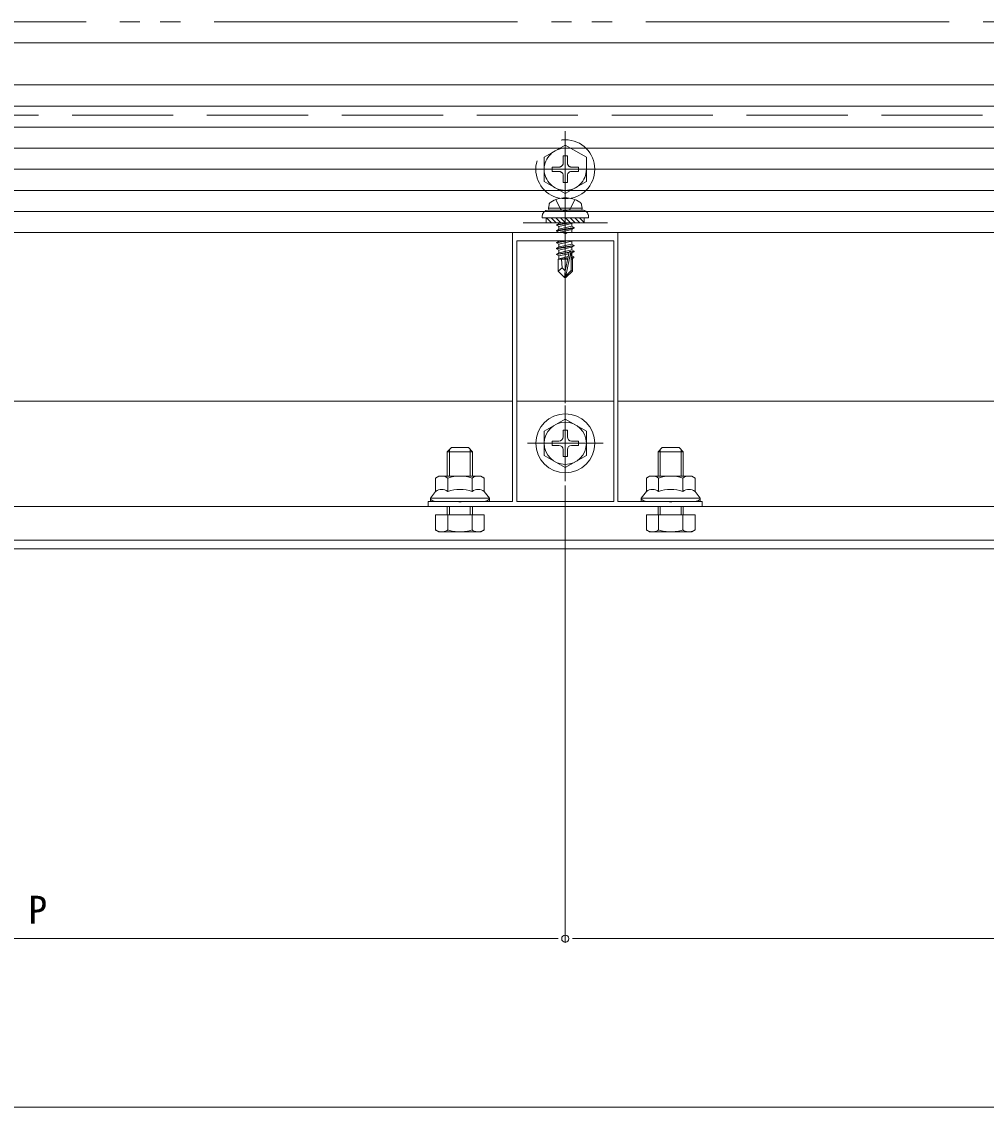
# Model space of a CAD drawing. Units: millimetres, scale not verified. Extents: x -990 to 990, y -1598 to 1604.
# Drawn here: x 121 to 349.9, y 176.5 to 434 of the extents above; entities that cross this region are included whole.
import ezdxf
from ezdxf.enums import TextEntityAlignment as Align

# ---------------------------------------------------------------- set-up
doc = ezdxf.new("R2010")
doc.units = ezdxf.units.MM
doc.header["$LTSCALE"] = 8
for name, pattern in [('CHAIN2', [12, 9, -1, 1, -1]), ('DASHED3', [4, 3, -1]), ('DOUBLE_CHAIN2', [12.8, 9, -1, 0.6, -0.6, 0.6, -1])]:
    doc.linetypes.add(name, pattern=pattern)
for name, color, linetype, lineweight in [('0-2_YKK_ZWAK', 2, 'Continuous', 9), ('0-3_YKK_11', 4, 'Continuous', 9), ('0-4_YKK_12', 7, 'Continuous', 9), ('0-5_YKK_13', 6, 'Continuous', 9)]:
    doc.layers.add(name, color=color, linetype=linetype, lineweight=lineweight)
doc.styles.add('ＭＳ ゴシック', font='')
doc.styles.get('ＭＳ ゴシック').set_extended_font_data('MS Gothic')

msp = doc.modelspace()

# ---------------------------------------------------------------- linework, layer by layer
at = {"layer": '0-2_YKK_ZWAK'}
for p, q in [((461.5, 429.024), (-461.5, 429.024)), ((427.5, 419.024), (-427.5, 419.024)), ((413, 389.024), (-413, 389.024)), ((237.5, 344.024), (12.5, 344.024)), ((261.5, 344.024), (238.5, 344.024)), ((462.5, 344.024), (262.5, 344.024)), ((462.5, 319.024), (-462.5, 319.024)), ((462.5, 311.024), (-462.5, 311.024)), ((462.5, 309.024), (-462.5, 309.024))]:
    msp.add_line(p, q, dxfattribs=at)
at = {"layer": '0-2_YKK_ZWAK', "linetype": 'DASHED3'}
msp.add_line((413, 411.824), (-413, 411.824), dxfattribs=at)
at = {"layer": '0-3_YKK_11'}
for p, q in [((445, 414.024), (-445, 414.024)), ((445, 409.024), (-445, 409.024)), ((445, 404.024), (-445, 404.024)), ((445, 399.024), (-445, 399.024)), ((445, 394.024), (-445, 394.024)), ((445, 389.024), (-445, 389.024)), ((244.5, 387.824), (244.5, 387.524)), ((244.5, 387.524), (255.5, 387.524)), ((250, 339.774), (245, 336.887)), ((250, 339.774), (255, 336.887)), ((245, 336.887), (245, 331.161)), ((249.5, 337.174), (249.5, 335.524)), ((250.5, 337.174), (249.5, 337.174)), ((250.5, 337.174), (250.5, 335.524)), ((255, 331.161), (255, 336.887)), ((222.54, 326.224), (222.54, 332.564)), ((227.46, 326.224), (227.46, 332.564)), ((246.85, 334.524), (248.5, 334.524)), ((246.85, 334.524), (246.85, 333.524)), ((246.85, 333.524), (248.5, 333.524)), ((249.5, 332.524), (249.5, 330.874)), ((250.5, 332.524), (250.5, 330.874)), ((251.5, 334.524), (253.15, 334.524)), ((251.5, 333.524), (253.15, 333.524)), ((253.15, 333.524), (253.15, 334.524)), ((272.54, 326.224), (272.54, 332.564)), ((277.46, 326.224), (277.46, 332.564)), ((228, 332.024), (222, 332.024)), ((250, 328.274), (245, 331.161)), ((249.5, 330.874), (250.5, 330.874)), ((250, 328.274), (255, 331.161)), ((278, 332.024), (272, 332.024)), ((220, 326.224), (219.226, 325.777)), ((219.226, 322.624), (219.226, 325.777)), ((225, 326.224), (220, 326.224)), ((222.113, 322.624), (222.113, 325.777)), ((225, 326.224), (230, 326.224)), ((227.887, 322.624), (227.887, 325.777)), ((230, 326.224), (230.774, 325.777)), ((230.774, 322.624), (230.774, 325.777)), ((270, 326.224), (269.226, 325.777)), ((269.226, 322.624), (269.226, 325.777)), ((275, 326.224), (270, 326.224)), ((272.113, 322.624), (272.113, 325.777)), ((275, 326.224), (280, 326.224)), ((277.887, 322.624), (277.887, 325.777)), ((280, 326.224), (280.774, 325.777)), ((280.774, 322.624), (280.774, 325.777)), ((218, 320.224), (218, 321.024)), ((225, 320.224), (218, 320.224)), ((225, 320.224), (232, 320.224)), ((232, 320.224), (232, 321.024)), ((268, 320.224), (268, 321.024)), ((275, 320.224), (268, 320.224)), ((275, 320.224), (282, 320.224)), ((282, 320.224), (282, 321.024))]:
    msp.add_line(p, q, dxfattribs=at)
at = {"layer": '0-3_YKK_11', "linetype": 'CHAIN2'}
for p, q in [((250, 390.024), (250, 408.024)), ((241, 399.024), (259, 399.024)), ((250, 393.224), (250, 372.324)), ((250, 325.024), (250, 343.024)), ((241, 334.024), (259, 334.024))]:
    msp.add_line(p, q, dxfattribs=at)
at = {"layer": '0-3_YKK_11', "linetype": 'DASHED3'}
for p, q in [((250, 404.774), (245, 401.887)), ((250, 404.774), (255, 401.887)), ((245, 401.887), (245, 396.161)), ((249.5, 402.174), (249.5, 400.524)), ((250.5, 402.174), (249.5, 402.174)), ((250.5, 402.174), (250.5, 400.524)), ((255, 396.161), (255, 401.887)), ((246.85, 399.524), (248.5, 399.524)), ((246.85, 399.524), (246.85, 398.524)), ((251.5, 399.524), (253.15, 399.524)), ((253.15, 398.524), (253.15, 399.524)), ((246.85, 398.524), (248.5, 398.524)), ((249.5, 397.524), (249.5, 395.874)), ((250.5, 397.524), (250.5, 395.874)), ((251.5, 398.524), (253.15, 398.524)), ((250, 393.274), (245, 396.161)), ((249.5, 395.874), (250.5, 395.874)), ((250, 393.274), (255, 396.161)), ((246, 389.824), (246.141, 390.626)), ((254, 389.824), (246, 389.824)), ((246, 389.824), (246.088, 389.324)), ((254, 389.324), (246, 389.324)), ((253.912, 389.324), (246.088, 389.324)), ((254, 389.824), (253.859, 390.626)), ((254, 389.824), (253.912, 389.324)), ((240, 386.324), (260, 386.324)), ((245.5, 387.524), (245.5, 386.324)), ((245.5, 386.421), (245.597, 386.324)), ((245.52, 387.524), (246.72, 386.324)), ((246.642, 387.524), (247.842, 386.324)), ((247.765, 387.524), (248.965, 386.324)), ((251.2, 386.324), (247.9, 385.774)), ((247.9, 385.874), (250.6, 386.324)), ((249.037, 386.324), (248.45, 386.191)), ((248.45, 386.324), (248.45, 386.191)), ((248.887, 387.524), (250.087, 386.324)), ((250.01, 387.524), (251.21, 386.324)), ((251.132, 387.524), (252.332, 386.324)), ((252.255, 387.524), (253.455, 386.324)), ((253.377, 387.524), (254.5, 386.401)), ((255.5, 387.524), (255.5, 387.824)), ((247.9, 385.874), (248.45, 386.191)), ((247.9, 385.874), (247.9, 385.774)), ((247.9, 385.774), (248.45, 385.456)), ((247.9, 384.474), (252.1, 385.174)), ((252.1, 385.074), (247.9, 384.374)), ((247.9, 384.474), (248.45, 384.791)), ((247.9, 384.474), (247.9, 384.374)), ((247.9, 384.374), (248.45, 384.056)), ((251.55, 385.491), (248.45, 384.791)), ((248.45, 385.456), (248.45, 384.791)), ((248.45, 384.056), (248.45, 384.024)), ((250.176, 383.781), (249.945, 383.729)), ((251.55, 386.156), (251.55, 385.491)), ((252.1, 385.174), (251.55, 385.491)), ((251.55, 384.756), (251.55, 384.091)), ((252.1, 385.174), (252.1, 385.074)), ((250.6, 382.024), (247.9, 381.574)), ((247.9, 381.674), (250, 382.024)), ((247.9, 381.674), (248.45, 381.991)), ((247.9, 381.674), (247.9, 381.574)), ((247.9, 381.574), (248.45, 381.256)), ((248.594, 382.024), (248.45, 381.991)), ((248.45, 382.024), (248.45, 381.991)), ((251.55, 381.291), (248.45, 380.591)), ((248.45, 381.256), (248.45, 380.591)), ((251.55, 381.956), (251.55, 381.291)), ((252.1, 380.974), (251.55, 381.291)), ((247.9, 380.274), (252.1, 380.974)), ((252.1, 380.874), (247.9, 380.174)), ((247.9, 380.274), (248.45, 380.591)), ((247.9, 380.274), (247.9, 380.174)), ((247.9, 380.174), (248.45, 379.856)), ((247.9, 378.874), (250.926, 379.378)), ((250.898, 379.273), (247.9, 378.774)), ((247.9, 378.874), (248.45, 379.191)), ((247.9, 378.874), (247.9, 378.774)), ((247.9, 378.774), (248.45, 378.456)), ((251.55, 379.891), (248.45, 379.191)), ((248.45, 379.856), (248.45, 379.191)), ((250.84, 378.996), (248.45, 378.456)), ((250.91, 379.331), (250, 374.945)), ((251.332, 379.446), (250.15, 373.748)), ((251.332, 379.446), (252.1, 379.574)), ((252.1, 379.474), (251.387, 379.355)), ((251.4, 379.276), (251.4, 374.998)), ((251.55, 380.556), (251.55, 379.891)), ((252.1, 379.574), (251.55, 379.891)), ((251.55, 379.156), (251.55, 378.491)), ((252.1, 380.974), (252.1, 380.874)), ((252.1, 379.574), (252.1, 379.474)), ((248.3, 377.724), (248.45, 377.791)), ((248.3, 377.724), (248.3, 374.874)), ((250.576, 377.724), (248.3, 377.724)), ((248.45, 378.456), (248.45, 377.791)), ((250.695, 378.298), (248.45, 377.791)), ((250.635, 378.007), (248.917, 377.724)), ((250.58, 377.74), (250.496, 377.724)), ((251.55, 378.491), (251.397, 378.457)), ((252, 378.232), (251.4, 378.133)), ((252, 378.016), (251.4, 377.9)), ((251.7, 377.724), (251.4, 377.724)), ((252, 378.232), (251.55, 378.491)), ((252, 378.016), (251.7, 377.843)), ((251.7, 377.843), (251.7, 374.874)), ((252, 378.232), (252, 378.016)), ((249.257, 375.677), (248.3, 374.874)), ((249.85, 373.324), (248.3, 374.874)), ((250, 374.945), (249.85, 373.324)), ((250, 374.945), (250, 373.324)), ((251.4, 374.998), (250.15, 373.748)), ((250.15, 373.324), (251.7, 374.874)), ((250.15, 373.748), (250.15, 373.324)), ((251.4, 374.998), (251.7, 374.874)), ((249.85, 373.324), (250.15, 373.324)), ((219.226, 317.024), (219.226, 313.47)), ((222, 317.024), (222, 319.024)), ((222.113, 317.024), (222.113, 313.47)), ((222.54, 317.024), (222.54, 319.024)), ((227.46, 317.024), (227.46, 319.024)), ((227.887, 317.024), (227.887, 313.47)), ((228, 317.024), (228, 319.024)), ((269.226, 317.024), (269.226, 313.47)), ((272, 317.024), (272, 319.024)), ((272.113, 317.024), (272.113, 313.47)), ((272.54, 317.024), (272.54, 319.024)), ((277.46, 317.024), (277.46, 319.024)), ((277.887, 317.024), (277.887, 313.47)), ((278, 317.024), (278, 319.024)), ((220, 313.024), (219.226, 313.47)), ((230, 313.024), (220, 313.024)), ((230, 313.024), (230.774, 313.47)), ((270, 313.024), (269.226, 313.47)), ((280, 313.024), (270, 313.024)), ((280, 313.024), (280.774, 313.47))]:
    msp.add_line(p, q, dxfattribs=at)
at = {"layer": '0-3_YKK_11'}
for points in [[(445, 414.024), (445, 384.024), (-445, 384.024)], [(222, 326.224), (222, 332.024), (223, 333.024)], [(228, 326.224), (228, 332.024), (227, 333.024), (223, 333.024)], [(272, 326.224), (272, 332.024), (273, 333.024)], [(278, 326.224), (278, 332.024), (277, 333.024), (273, 333.024)], [(225, 321.024), (218, 321.024), (219.226, 322.624)], [(225, 321.024), (232, 321.024), (230.774, 322.624)], [(275, 321.024), (268, 321.024), (269.226, 322.624)], [(275, 321.024), (282, 321.024), (280.774, 322.624)]]:
    msp.add_lwpolyline(points, dxfattribs=at)
at = {"layer": '0-3_YKK_11', "linetype": 'DASHED3'}
for points in [[(247.742, 391.819), (248.855, 389.587), (250, 388.978)], [(252.258, 391.819), (251.145, 389.587), (250, 388.978)], [(245.5, 386.324), (254.5, 386.324), (254.5, 387.524)], [(251.84, 386.324), (251.55, 386.156), (248.45, 385.456)], [(252.1, 385.074), (251.55, 384.756), (248.45, 384.056)], [(251.667, 384.024), (251.55, 384.091), (251.251, 384.024)], [(251.667, 382.024), (251.55, 381.956), (248.45, 381.256)], [(252.1, 380.874), (251.55, 380.556), (248.45, 379.856)], [(252.1, 379.474), (251.55, 379.156), (251.4, 379.122)], [(250, 374.945), (249.257, 375.677), (249.1, 377.724)], [(219.226, 317.024), (230.774, 317.024), (230.774, 313.47)], [(269.226, 317.024), (280.774, 317.024), (280.774, 313.47)]]:
    msp.add_lwpolyline(points, dxfattribs=at)
for radius in [7, 5]:
    msp.add_circle((250, 399.024), radius, dxfattribs=at)
at = {"layer": '0-3_YKK_11'}
for radius in [7, 5]:
    msp.add_circle((250, 334.024), radius, dxfattribs=at)
at = {"layer": '0-3_YKK_11', "linetype": 'DASHED3'}
for centre, radius, start, end in [((248.5, 400.524), 1, 270, 0), ((251.5, 400.524), 1, 180, 270), ((248.5, 397.524), 1, 0, 90), ((251.5, 397.524), 1, 90, 180), ((250, 385.724), 6.5, 57.94412, 122.05588), ((247.028, 390.47), 0.9, 122.05588, 170), ((252.972, 390.47), 0.9, 10, 57.94412), ((254, 387.824), 1.5, 0, 90), ((251.152, 379.276), 0.248, 0, 167.19096), ((220.67, 315.58), 2.556, 235.61575, 304.38425), ((225, 322.577), 9.553, 252.41205, 287.58795), ((229.33, 315.58), 2.556, 235.61575, 304.38425), ((270.67, 315.58), 2.556, 235.61575, 304.38425), ((275, 322.577), 9.553, 252.41205, 287.58795), ((279.33, 315.58), 2.556, 235.61575, 304.38425)]:
    msp.add_arc(centre, radius, start, end, dxfattribs=at)
at = {"layer": '0-3_YKK_11'}
for centre, radius, start, end in [((246, 387.824), 1.5, 90, 180), ((248.5, 335.524), 1, 270, 0), ((251.5, 335.524), 1, 180, 270), ((248.5, 332.524), 1, 0, 90), ((251.5, 332.524), 1, 90, 180), ((220.67, 323.668), 2.556, 55.61575, 124.38425), ((225, 316.67), 9.553, 90, 107.58795), ((225, 316.67), 9.553, 72.41205, 90), ((229.33, 323.668), 2.556, 55.61575, 124.38425), ((270.67, 323.668), 2.556, 55.61575, 124.38425), ((275, 316.67), 9.553, 90, 107.58795), ((275, 316.67), 9.553, 72.41205, 90), ((279.33, 323.668), 2.556, 55.61575, 124.38425), ((220.67, 320.515), 2.556, 55.61575, 124.38425), ((225, 313.517), 9.553, 90, 107.58795), ((225, 313.517), 9.553, 72.41205, 90), ((229.33, 320.515), 2.556, 55.61575, 124.38425), ((270.67, 320.515), 2.556, 55.61575, 124.38425), ((275, 313.517), 9.553, 90, 107.58795), ((275, 313.517), 9.553, 72.41205, 90), ((279.33, 320.515), 2.556, 55.61575, 124.38425)]:
    msp.add_arc(centre, radius, start, end, dxfattribs=at)
for centre, start_param, end_param in [((219.5, 321.024), 3.1415927, 4.712389), ((230.5, 321.024), 4.712389, 6.2831853), ((269.5, 321.024), 3.1415927, 4.712389), ((280.5, 321.024), 4.712389, 6.2831853)]:
    msp.add_ellipse(centre, major_axis=(1.5, 0), ratio=0.533333, start_param=start_param, end_param=end_param, dxfattribs=at)
at = {"layer": '0-4_YKK_12'}
msp.add_line((238.5, 382.024), (238.5, 320.224), dxfattribs=at)
for points in [[(282.5, 319.024), (217.5, 319.024), (217.5, 320.224), (224.542, 320.224), (224.725, 320.104), (225.275, 320.104), (225.458, 320.224), (237.5, 320.224), (237.5, 384.024), (249.542, 384.024), (249.725, 383.904), (250.275, 383.904), (250.458, 384.024), (262.5, 384.024), (262.5, 320.224), (274.542, 320.224), (274.725, 320.104), (275.275, 320.104), (275.458, 320.224), (282.5, 320.224)], [(238.5, 382.024), (238.5, 320.224), (261.5, 320.224), (261.5, 382.024)]]:
    msp.add_lwpolyline(points, close=True, dxfattribs=at)
at = {"layer": '0-5_YKK_13', "linetype": 'DOUBLE_CHAIN2'}
msp.add_line((-652.5, 434.024), (537.5, 434.024), dxfattribs=at)
at = {"layer": '0-5_YKK_13', "linetype": 'CHAIN2'}
msp.add_line((250, 390.024), (250, 343.524), dxfattribs=at)
at = {"layer": '0-5_YKK_13'}
for p, q in [((250, 324.024), (250, 215.524)), ((250, 324.024), (250, 215.524)), ((3.4, 216.524), (246.6, 216.524)), ((248.3, 216.524), (246.6, 216.524)), ((251.7, 216.524), (253.4, 216.524)), ((496.6, 216.524), (253.4, 216.524)), ((-496.6, 176.524), (496.6, 176.524))]:
    msp.add_line(p, q, dxfattribs=at)
for start, end in [(0, 180), (0, 180), (180, 0), (180, 0)]:
    msp.add_arc((250, 216.524), 0.85, start, end, dxfattribs=at)

# ---------------------------------------------------------------- texts
at = {"layer": '0-5_YKK_13', "style": 'ＭＳ ゴシック'}
msp.add_text('P', height=6.598, dxfattribs=at).set_placement((122.6, 218.124), align=Align.BOTTOM_LEFT)

doc.saveas('drawing.dxf')
